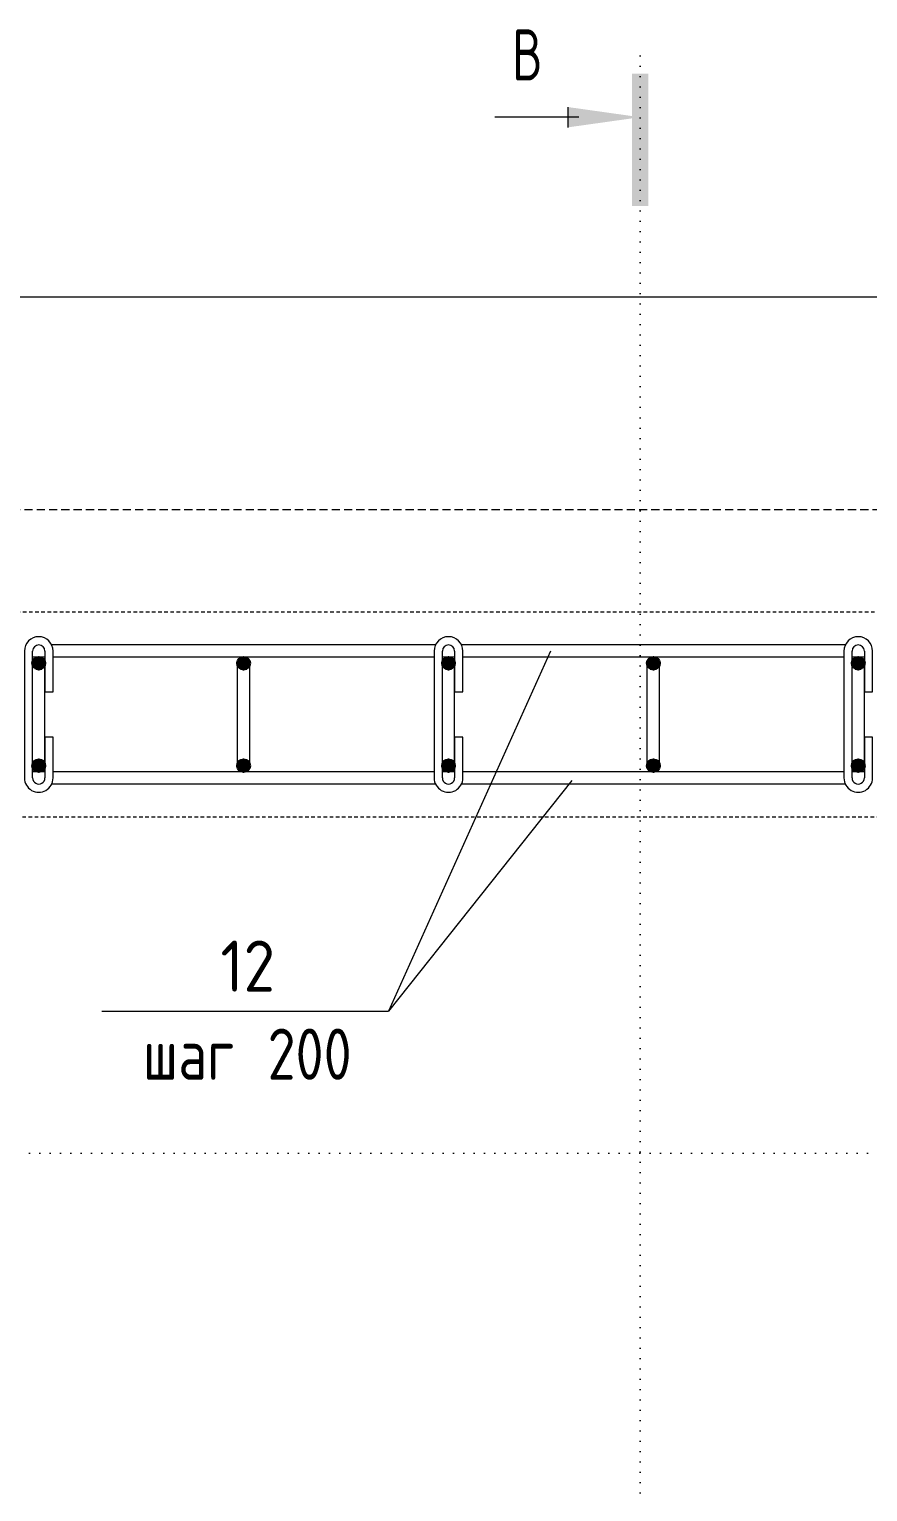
# Model space of a CAD drawing. Header units: millimetres. Extents: x -35709 to -15218, y -2926 to 78616.
# Drawn here: x -32939 to -32121, y 77166 to 78594 of the extents above; entities that cross this region are included whole.
import ezdxf

# ---------------------------------------------------------------- set-up
doc = ezdxf.new("R2010")
doc.units = ezdxf.units.MM
for name, pattern in [('01 Штриховая _4 мм_', [6, 3.5, -2.5]), ('01 Штриховая _8 мм_', [12, 8, -4]), ('04 Пунктир 10мм', [10, 0, -10])]:
    doc.linetypes.add(name, pattern=pattern)
for name, color, linetype, lineweight in [('AA_Dim', 7, 'Continuous', 9), ('AA_Dim-20', 7, 'Continuous', 9), ('AA_Oformlenie', 7, 'Continuous', 9), ('AA_Razrez', 7, 'Continuous', 9), ('AA_Vinoska', 7, 'Continuous', 9), ('KR_Armatura', 7, 'Continuous', 20), ('KR_Armatura_Tonkie', 7, 'Continuous', 20)]:
    doc.layers.add(name, color=color, linetype=linetype, lineweight=lineweight)
doc.layers.add('AF_Stena_Опалубка', color=7, linetype='Continuous', lineweight=20, true_color=0x0063c6)
doc.layers.add('KR_Fundament', color=7, linetype='Continuous', lineweight=20, true_color=0x804000)
doc.styles.add('ISOCPEUR', font='isocpeur.TTF', dxfattribs={"width": 0.7, "height": 50})
doc.styles.add('ISOCPEUR_1', font='isocpeur.TTF', dxfattribs={"width": 0.9, "height": 50})
doc.styles.add('ISOCPEUR_2', font='isocpeur.TTF', dxfattribs={"width": 0.8, "height": 50})
doc.dimstyles.new('00_Точн_3_знака__прозр_', dxfattribs={"dimscale": 304.8, "dimtxt": 50.137748, "dimasz": 0.111549, "dimexe": 0.098425, "dimexo": 0.065617, "dimgap": 0.006562, "dimtad": 1, "dimdec": 3, "dimrnd": 0.001, "dimdsep": 46, "dimtxsty": 'ISOCPEUR_1', "dimblk1": 'OBLIQUE', "dimblk2": 'OBLIQUE', "dimsah": 1, "dimcen": 0.09, "dimdle": 0.098425, "dimazin": 0, "dimtfac": 1, "dimtdec": 4, "dimtix": 1, "dimtmove": 0, "dimatfit": 3, "dimfxl": 1, "dimtvp": 1, "dimtolj": 1, "dimtzin": 0, "dimlwd": 18, "dimlwe": 18, "dimarcsym": 2})

# ---------------------------------------------------------------- blocks, each defined once
blk = doc.blocks.new('079_Шпилька _ЭлУзла_ - d8 А240-3884576-План армирования стен')
at = {"layer": 'AA_Oformlenie'}
for p, q in [((40, 14), (0, 14)), ((0, 6), (40, 6)), ((40, 6), (40, 14)), ((124, 14), (84, 14)), ((84, 14), (84, 6)), ((84, 6), (124, 6)), ((124, -6), (0, -6)), ((0, -14), (124, -14))]:
    blk.add_line(p, q, dxfattribs=at)
for centre, radius, start, end in [((0, 0), 14, 90, 270), ((0, 0), 6, 90, 270), ((124, 0), 14, 270, 90), ((124, 0), 6, 270, 90)]:
    blk.add_arc(centre, radius, start, end, dxfattribs=at)
blk = doc.blocks.new('Разрез - Номер узла_ спереди-394134-План армирования стен')
at = {"layer": 'AA_Razrez'}
for points in [[(7.329, 0.404), (7.329, -0.394), (0.873, -0.394), (0.873, 0.404)], [(3.497, -3.533), (2.503, -3.533), (3, 0)]]:
    blk.add_hatch(color=256, dxfattribs=at).paths.add_polyline_path(points)
for p, q in [((2.503, -3.533), (3.497, -3.533)), ((3, -3), (3, -7.096))]:
    blk.add_line(p, q, dxfattribs=at)
blk = doc.blocks.new('DIMBLOCK10-План армирования стен')
at = {"layer": 'AA_Dim-20', "color": 30, "lineweight": 18, "true_color": 0xff8000, "transparency": 16777216}
for p, q in [((-34630.1, 78332.6), (-34630.1, 78362.6)), ((-34530.1, 78332.6), (-34530.1, 78362.6)), ((-31930.1, 78332.6), (-31930.1, 78362.6)), ((-34630.1, 78332.6), (-34630.1, 78001)), ((-31930.1, 78332.6), (-34530.1, 78332.6)), ((-34530.1, 78332.6), (-34530.1, 78001)), ((-31930.1, 78332.6), (-31930.1, 78001))]:
    blk.add_line(p, q, dxfattribs=at)
at = {"layer": 'AA_Dim-20', "color": 30, "lineweight": 30, "true_color": 0xff8000, "transparency": 16777216}
for p, q in [((-34630.1, 78332.6), (-34613.1, 78349.6)), ((-34530.1, 78332.6), (-34513.1, 78349.6)), ((-31930.1, 78332.6), (-31913.1, 78349.6)), ((-34630.1, 78332.6), (-34647.1, 78315.6)), ((-34530.1, 78332.6), (-34547.1, 78315.6)), ((-31930.1, 78332.6), (-31947.1, 78315.6))]:
    blk.add_line(p, q, dxfattribs=at)
at = {"layer": 'AA_Dim-20', "color": 0, "lineweight": 18, "transparency": 16777216, "insert": (-33397, 78399.8), "char_height": 50, "width": 400.724, "attachment_point": 1, "line_spacing_factor": 1.135194, "style": 'ISOCPEUR_1'}
blk.add_mtext('13х200=2600', dxfattribs=at)
blk = doc.blocks.new('_None')
blk = doc.blocks.new('042_М_Арматуры - Диам длина поз _ Шаг-2260295-План армирования стен')
at = {"layer": 'AA_Vinoska'}
blk.add_line((-7, 0), (7, 0), dxfattribs=at)

msp = doc.modelspace()

# ---------------------------------------------------------------- hatches: boundary and pattern name
at = {"layer": 'KR_Armatura', "lineweight": 35}
h = msp.add_hatch(color=256, dxfattribs=at)
edge = h.paths.add_edge_path()
edge.add_arc((-32930.0616, 77975), 6, 0, 360)
for points in [[(-32933.0616, 77969.8038), (-32927.0616, 77969.8038), (-32924.0616, 77975), (-32927.0616, 77980.1962), (-32933.0616, 77980.1962), (-32936.0616, 77975)], [(-32733.0616, 77969.8038), (-32727.0616, 77969.8038), (-32724.0616, 77975), (-32727.0616, 77980.1962), (-32733.0616, 77980.1962), (-32736.0616, 77975)], [(-32533.0616, 77969.8038), (-32527.0616, 77969.8038), (-32524.0616, 77975), (-32527.0616, 77980.1962), (-32533.0616, 77980.1962), (-32536.0616, 77975)], [(-32333.0616, 77969.8038), (-32327.0616, 77969.8038), (-32324.0616, 77975), (-32327.0616, 77980.1962), (-32333.0616, 77980.1962), (-32336.0616, 77975)], [(-32133.0616, 77969.8038), (-32127.0616, 77969.8038), (-32124.0616, 77975), (-32127.0616, 77980.1962), (-32133.0616, 77980.1962), (-32136.0616, 77975)], [(-32933.0616, 77869.8038), (-32927.0616, 77869.8038), (-32924.0616, 77875), (-32927.0616, 77880.1962), (-32933.0616, 77880.1962), (-32936.0616, 77875)], [(-32733.0616, 77869.8038), (-32727.0616, 77869.8038), (-32724.0616, 77875), (-32727.0616, 77880.1962), (-32733.0616, 77880.1962), (-32736.0616, 77875)], [(-32533.0616, 77869.8038), (-32527.0616, 77869.8038), (-32524.0616, 77875), (-32527.0616, 77880.1962), (-32533.0616, 77880.1962), (-32536.0616, 77875)], [(-32333.0616, 77869.8038), (-32327.0616, 77869.8038), (-32324.0616, 77875), (-32327.0616, 77880.1962), (-32333.0616, 77880.1962), (-32336.0616, 77875)], [(-32133.0616, 77869.8038), (-32127.0616, 77869.8038), (-32124.0616, 77875), (-32127.0616, 77880.1962), (-32133.0616, 77880.1962), (-32136.0616, 77875)]]:
    msp.add_hatch(color=256, dxfattribs=at).paths.add_polyline_path(points)
h = msp.add_hatch(color=256, dxfattribs=at)
edge = h.paths.add_edge_path()
edge.add_arc((-32730.0616, 77975), 6, 0, 360)
h = msp.add_hatch(color=256, dxfattribs=at)
edge = h.paths.add_edge_path()
edge.add_arc((-32530.0616, 77975), 6, 0, 360)
h = msp.add_hatch(color=256, dxfattribs=at)
edge = h.paths.add_edge_path()
edge.add_arc((-32330.0616, 77975), 6, 0, 360)
h = msp.add_hatch(color=256, dxfattribs=at)
edge = h.paths.add_edge_path()
edge.add_arc((-32130.0616, 77975), 6, 0, 360)
h = msp.add_hatch(color=256, dxfattribs=at)
edge = h.paths.add_edge_path()
edge.add_arc((-32930.0616, 77875), 6, 0, 360)
h = msp.add_hatch(color=256, dxfattribs=at)
edge = h.paths.add_edge_path()
edge.add_arc((-32730.0616, 77875), 6, 0, 360)
h = msp.add_hatch(color=256, dxfattribs=at)
edge = h.paths.add_edge_path()
edge.add_arc((-32530.0616, 77875), 6, 0, 360)
h = msp.add_hatch(color=256, dxfattribs=at)
edge = h.paths.add_edge_path()
edge.add_arc((-32330.0616, 77875), 6, 0, 360)
h = msp.add_hatch(color=256, dxfattribs=at)
edge = h.paths.add_edge_path()
edge.add_arc((-32130.0616, 77875), 6, 0, 360)

# ---------------------------------------------------------------- linework, layer by layer
at = {"layer": 'AA_Razrez', "color": 7, "linetype": '04 Пунктир 10мм', "true_color": 0xffffff}
for p, q in [((-32342.924, 78568.4424), (-32342.924, 75583.0699)), ((-29111.3287, 77496.3546), (-35325.5508, 77496.3546))]:
    msp.add_line(p, q, dxfattribs=at)
at = {"layer": 'AA_Vinoska'}
for p in [(-32430.5612, 77987), (-32409.7401, 77860.624)]:
    msp.add_line(p, (-32588.5098, 77635.1777), dxfattribs=at)
at = {"layer": 'AF_Stena_Опалубка', "linetype": '01 Штриховая _4 мм_'}
for p, q in [((-31880.0616, 78025), (-34680.0616, 78025)), ((-34680.0616, 77825), (-31880.0616, 77825))]:
    msp.add_line(p, q, dxfattribs=at)
at = {"layer": 'KR_Armatura', "lineweight": 35}
for p, q in [((-32933.0616, 77980.1962), (-32936.0616, 77975)), ((-32927.0616, 77980.1962), (-32933.0616, 77980.1962)), ((-32924.0616, 77975), (-32927.0616, 77980.1962)), ((-32733.0616, 77980.1962), (-32736.0616, 77975)), ((-32727.0616, 77980.1962), (-32733.0616, 77980.1962)), ((-32724.0616, 77975), (-32727.0616, 77980.1962)), ((-32533.0616, 77980.1962), (-32536.0616, 77975)), ((-32527.0616, 77980.1962), (-32533.0616, 77980.1962)), ((-32524.0616, 77975), (-32527.0616, 77980.1962)), ((-32333.0616, 77980.1962), (-32336.0616, 77975)), ((-32327.0616, 77980.1962), (-32333.0616, 77980.1962)), ((-32324.0616, 77975), (-32327.0616, 77980.1962)), ((-32133.0616, 77980.1962), (-32136.0616, 77975)), ((-32127.0616, 77980.1962), (-32133.0616, 77980.1962)), ((-32124.0616, 77975), (-32127.0616, 77980.1962)), ((-32936.0616, 77975), (-32933.0616, 77969.8038)), ((-32933.0616, 77969.8038), (-32927.0616, 77969.8038)), ((-32927.0616, 77969.8038), (-32924.0616, 77975)), ((-32736.0616, 77975), (-32733.0616, 77969.8038)), ((-32733.0616, 77969.8038), (-32727.0616, 77969.8038)), ((-32727.0616, 77969.8038), (-32724.0616, 77975)), ((-32536.0616, 77975), (-32533.0616, 77969.8038)), ((-32533.0616, 77969.8038), (-32527.0616, 77969.8038)), ((-32527.0616, 77969.8038), (-32524.0616, 77975)), ((-32336.0616, 77975), (-32333.0616, 77969.8038)), ((-32333.0616, 77969.8038), (-32327.0616, 77969.8038)), ((-32327.0616, 77969.8038), (-32324.0616, 77975)), ((-32136.0616, 77975), (-32133.0616, 77969.8038)), ((-32133.0616, 77969.8038), (-32127.0616, 77969.8038)), ((-32127.0616, 77969.8038), (-32124.0616, 77975)), ((-32933.0616, 77880.1962), (-32936.0616, 77875)), ((-32927.0616, 77880.1962), (-32933.0616, 77880.1962)), ((-32924.0616, 77875), (-32927.0616, 77880.1962)), ((-32733.0616, 77880.1962), (-32736.0616, 77875)), ((-32727.0616, 77880.1962), (-32733.0616, 77880.1962)), ((-32724.0616, 77875), (-32727.0616, 77880.1962)), ((-32533.0616, 77880.1962), (-32536.0616, 77875)), ((-32527.0616, 77880.1962), (-32533.0616, 77880.1962)), ((-32524.0616, 77875), (-32527.0616, 77880.1962)), ((-32333.0616, 77880.1962), (-32336.0616, 77875)), ((-32327.0616, 77880.1962), (-32333.0616, 77880.1962)), ((-32324.0616, 77875), (-32327.0616, 77880.1962)), ((-32133.0616, 77880.1962), (-32136.0616, 77875)), ((-32127.0616, 77880.1962), (-32133.0616, 77880.1962)), ((-32124.0616, 77875), (-32127.0616, 77880.1962)), ((-32936.0616, 77875), (-32933.0616, 77869.8038)), ((-32933.0616, 77869.8038), (-32927.0616, 77869.8038)), ((-32927.0616, 77869.8038), (-32924.0616, 77875)), ((-32736.0616, 77875), (-32733.0616, 77869.8038)), ((-32733.0616, 77869.8038), (-32727.0616, 77869.8038)), ((-32727.0616, 77869.8038), (-32724.0616, 77875)), ((-32536.0616, 77875), (-32533.0616, 77869.8038)), ((-32533.0616, 77869.8038), (-32527.0616, 77869.8038)), ((-32527.0616, 77869.8038), (-32524.0616, 77875)), ((-32336.0616, 77875), (-32333.0616, 77869.8038)), ((-32333.0616, 77869.8038), (-32327.0616, 77869.8038)), ((-32327.0616, 77869.8038), (-32324.0616, 77875)), ((-32136.0616, 77875), (-32133.0616, 77869.8038)), ((-32133.0616, 77869.8038), (-32127.0616, 77869.8038)), ((-32127.0616, 77869.8038), (-32124.0616, 77875))]:
    msp.add_line(p, q, dxfattribs=at)
for centre in [(-32930.0616, 77975), (-32730.0616, 77975), (-32530.0616, 77975), (-32330.0616, 77975), (-32130.0616, 77975), (-32930.0616, 77875), (-32730.0616, 77875), (-32530.0616, 77875), (-32330.0616, 77875), (-32130.0616, 77875)]:
    msp.add_circle(centre, 6, dxfattribs=at)
at = {"layer": 'KR_Armatura_Tonkie'}
for p, q in [((-32542.6002, 77993), (-32917.523, 77993)), ((-32142.6002, 77993), (-32517.523, 77993)), ((-32924.0616, 77981), (-32936.0616, 77981)), ((-32544.0616, 77981), (-32916.0616, 77981)), ((-32524.0616, 77981), (-32536.0616, 77981)), ((-32144.0616, 77981), (-32516.0616, 77981)), ((-32124.0616, 77981), (-32136.0616, 77981)), ((-32936.0616, 77939), (-32936.0616, 77975)), ((-32924.0616, 77939), (-32924.0616, 77975)), ((-32736.0616, 77939), (-32736.0616, 77975)), ((-32724.0616, 77939), (-32724.0616, 77975)), ((-32536.0616, 77939), (-32536.0616, 77975)), ((-32524.0616, 77939), (-32524.0616, 77975)), ((-32336.0616, 77939), (-32336.0616, 77975)), ((-32324.0616, 77939), (-32324.0616, 77975)), ((-32136.0616, 77939), (-32136.0616, 77975)), ((-32124.0616, 77939), (-32124.0616, 77975)), ((-32936.0616, 77911), (-32936.0616, 77939)), ((-32924.0616, 77911), (-32924.0616, 77939)), ((-32736.0616, 77911), (-32736.0616, 77939)), ((-32724.0616, 77911), (-32724.0616, 77939)), ((-32536.0616, 77911), (-32536.0616, 77939)), ((-32524.0616, 77911), (-32524.0616, 77939)), ((-32336.0616, 77911), (-32336.0616, 77939)), ((-32324.0616, 77911), (-32324.0616, 77939)), ((-32136.0616, 77911), (-32136.0616, 77939)), ((-32124.0616, 77911), (-32124.0616, 77939)), ((-32936.0616, 77875), (-32936.0616, 77911)), ((-32924.0616, 77875), (-32924.0616, 77911)), ((-32736.0616, 77875), (-32736.0616, 77911)), ((-32724.0616, 77875), (-32724.0616, 77911)), ((-32536.0616, 77875), (-32536.0616, 77911)), ((-32524.0616, 77875), (-32524.0616, 77911)), ((-32336.0616, 77875), (-32336.0616, 77911)), ((-32324.0616, 77875), (-32324.0616, 77911)), ((-32136.0616, 77875), (-32136.0616, 77911)), ((-32124.0616, 77875), (-32124.0616, 77911)), ((-32924.0616, 77869), (-32936.0616, 77869)), ((-32544.0616, 77869), (-32916.0616, 77869)), ((-32524.0616, 77869), (-32536.0616, 77869)), ((-32144.0616, 77869), (-32516.0616, 77869)), ((-32124.0616, 77869), (-32136.0616, 77869)), ((-32542.6002, 77857), (-32917.523, 77857)), ((-32142.6002, 77857), (-32517.523, 77857))]:
    msp.add_line(p, q, dxfattribs=at)
for centre, start, end in [((-32930.0616, 77975), 0, 180), ((-32730.0616, 77975), 0, 180), ((-32530.0616, 77975), 0, 180), ((-32330.0616, 77975), 0, 180), ((-32130.0616, 77975), 0, 180), ((-32930.0616, 77875), 180, 0), ((-32730.0616, 77875), 180, 0), ((-32530.0616, 77875), 180, 0), ((-32330.0616, 77875), 180, 0), ((-32130.0616, 77875), 180, 0)]:
    msp.add_arc(centre, 6, start, end, dxfattribs=at)
at = {"layer": 'KR_Fundament', "linetype": '01 Штриховая _8 мм_'}
msp.add_line((-29660.0616, 78125), (-34980.0616, 78125), dxfattribs=at)

# ---------------------------------------------------------------- block references
at = {"layer": 'AA_Oformlenie', "rotation": 269.9999999999996}
for p in [(-32930.0616, 77987), (-32530.0616, 77987), (-32130.0616, 77987)]:
    msp.add_blockref('079_Шпилька _ЭлУзла_ - d8 А240-3884576-План армирования стен', p, dxfattribs=at)
at = {"layer": 'AA_Razrez', "xscale": 19.99999999999999, "yscale": 19.99999999999999, "zscale": 19.99999999999999, "rotation": 269.9999999999996}
msp.add_blockref('Разрез - Номер узла_ спереди-394134-План армирования стен', (-32342.924, 78568.4424), dxfattribs=at)
at = {"layer": 'AA_Vinoska', "xscale": 19.99999999999999, "yscale": 19.99999999999999, "zscale": 19.99999999999999}
msp.add_blockref('042_М_Арматуры - Диам длина поз _ Шаг-2260295-План армирования стен', (-32728.5098, 77635.1777), dxfattribs=at)

# ---------------------------------------------------------------- texts
at = {"layer": 'AA_Razrez', "insert": (-32467.9414, 78594.3347), "char_height": 50, "width": 33.670875, "attachment_point": 1, "style": 'ISOCPEUR'}
msp.add_mtext('\\fISOCPEUR|b0|i0|c204|p34|;\\W.7;В', dxfattribs=at)
at = {"layer": 'AA_Vinoska', "char_height": 50, "attachment_point": 1}
for s, insert, width, style in [('12', (-32752.707, 77704.1827), 66.379725, 'ISOCPEUR_1'), (' 200', (-32732.1686, 77618.2016), 133.4008, 'ISOCPEUR_2'), ('шаг', (-32828.477, 77618.2016), 116.7257, 'ISOCPEUR_2')]:
    msp.add_mtext(s, dxfattribs=dict(at, insert=insert, width=width, style=style))

# ---------------------------------------------------------------- dimensions: what is measured, and where the dimension line sits
at = {"layer": 'AA_Dim', "color": 30, "lineweight": 18, "true_color": 0xff8000}
dim = msp.add_linear_dim(base=(-34530.0616, 78332.625), p1=(-31930.0616, 77981), p2=(-34530.0616, 77981), text='13х200=2600', dimstyle='00_Точн_3_знака__прозр_', override={"dimpost": '<>', "dimblk1": 'None', "dimblk2": 'None', "dimsah": 1, "dimfxl": 2600}, dxfattribs=at)
dim.commit()
dim.dimension.update_dxf_attribs({"geometry": 'DIMBLOCK10-План армирования стен', "text_midpoint": (-33230.0616, 78359.625)})

doc.saveas('drawing.dxf')
